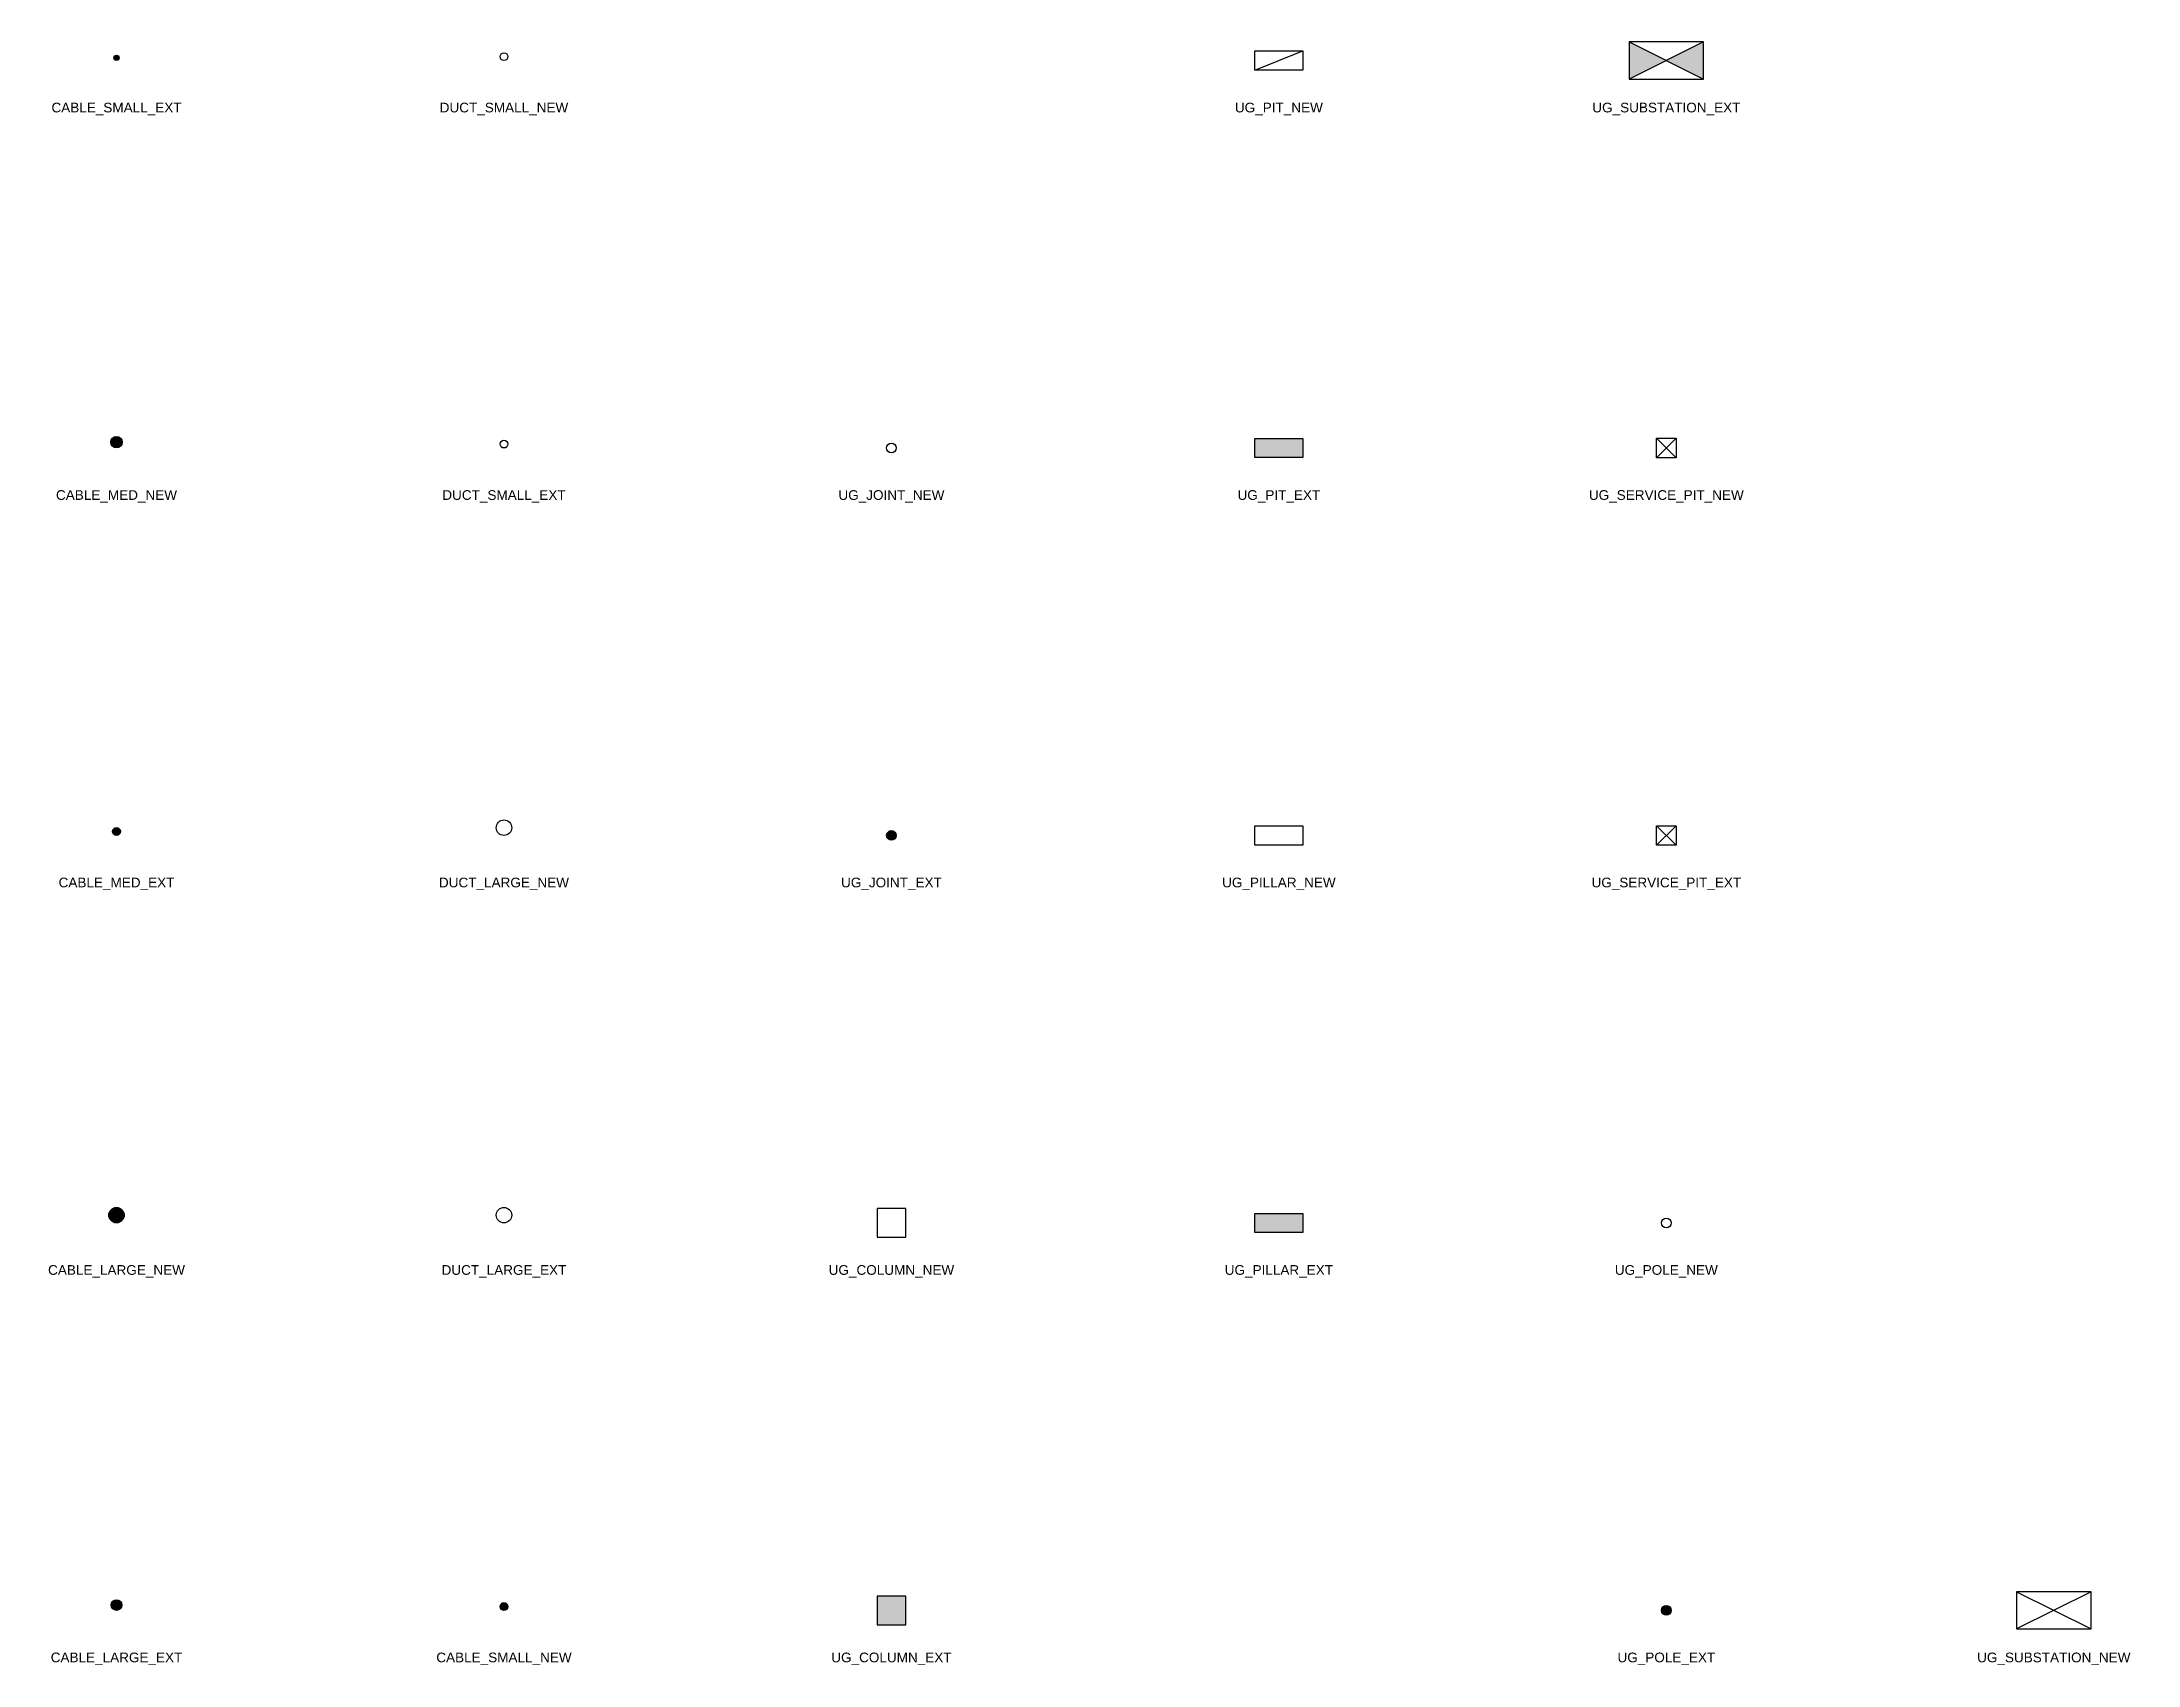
# Model space of a CAD drawing. Header units: metres. Extents: x -8 to 209, y -6 to 162.
import ezdxf
from ezdxf.enums import TextEntityAlignment as Align

# ---------------------------------------------------------------- set-up
doc = ezdxf.new("R2010")
doc.units = ezdxf.units.M
doc.set_wipeout_variables(frame=1)
doc.layers.get('0').update_dxf_attribs({"color": 6})
for name, color, linetype in [('Duct_SP_EXT', 7, 'Continuous'), ('Duct_SP_NEW', 2, 'Continuous'), ('SupportsUG_SP_LV_EXT', 7, 'Continuous'), ('SupportsUG_SP_LV_NEW', 2, 'Continuous')]:
    doc.layers.add(name, color=color, linetype=linetype)
doc.styles.add('COLUMN_LABEL', font='ARIAL.TTF', dxfattribs={"height": 2.5})
doc.styles.add('POLE_LABEL', font='ARIAL.TTF', dxfattribs={"height": 2.5})
doc.styles.get("Standard").update_dxf_attribs({"font": 'ARIAL.TTF'})
doc.styles.add('TOWER_LABEL', font='ARIAL.TTF', dxfattribs={"height": 2.5})

# ---------------------------------------------------------------- blocks, each defined once
blk = doc.blocks.new('CABLE_LARGE_EXT')
h = blk.add_hatch(color=256)
edge = h.paths.add_edge_path()
edge.add_arc((0, 0.55), 0.55, 0, 360)
blk.add_circle((0, 0.55), 0.55)
for tag, flags, p in [('COND_CODE', 9, (1.5, 0)), ('STATE', 9, (1.5, -0.4)), ('XSECT_SIZE', 9, (1.5, -0.6)), ('OWNED_BY', 9, (1.5, -1)), ('OPERATED_BY', 9, (1.5, -1.2)), ('Z', 1, (1.5, -1.6)), ('FB_REFERENCE', 9, (1.5, -0.2)), ('NOTES', 9, (1.5, -0.8)), ('MAINTAINED_BY', 9, (1.5, -1.4))]:
    blk.add_attdef(tag, text='', height=0.2, dxfattribs=dict(flags=flags)).set_placement(p, align=Align.MIDDLE_LEFT)
blk = doc.blocks.new('CABLE_LARGE_NEW')
h = blk.add_hatch(color=256)
edge = h.paths.add_edge_path()
edge.add_arc((0, 0.8), 0.8, 0, 360)
blk.add_circle((0, 0.8), 0.8)
for tag, flags, p in [('COND_CODE', 9, (1.5, 0)), ('STATE', 9, (1.5, -0.4)), ('XSECT_SIZE', 9, (1.5, -0.6)), ('OWNED_BY', 9, (1.5, -1)), ('OPERATED_BY', 9, (1.5, -1.2)), ('Z', 1, (1.5, -1.6)), ('FB_REFERENCE', 9, (1.5, -0.2)), ('NOTES', 9, (1.5, -0.8)), ('MAINTAINED_BY', 9, (1.5, -1.4))]:
    blk.add_attdef(tag, text='', height=0.2, dxfattribs=dict(flags=flags)).set_placement(p, align=Align.MIDDLE_LEFT)
blk = doc.blocks.new('CABLE_MED_EXT')
h = blk.add_hatch(color=256)
edge = h.paths.add_edge_path()
edge.add_arc((0, 0.41), 0.412, 0, 360)
blk.add_circle((0, 0.41), 0.412)
for tag, flags, p in [('COND_CODE', 9, (1.5, 0)), ('STATE', 9, (1.5, -0.4)), ('XSECT_SIZE', 9, (1.5, -0.6)), ('OWNED_BY', 9, (1.5, -1)), ('OPERATED_BY', 9, (1.5, -1.2)), ('Z', 1, (1.5, -1.6)), ('FB_REFERENCE', 9, (1.5, -0.2)), ('NOTES', 9, (1.5, -0.8)), ('MAINTAINED_BY', 9, (1.5, -1.4))]:
    blk.add_attdef(tag, text='', height=0.2, dxfattribs=dict(flags=flags)).set_placement(p, align=Align.MIDDLE_LEFT)
blk = doc.blocks.new('CABLE_MED_NEW')
h = blk.add_hatch(color=256)
edge = h.paths.add_edge_path()
edge.add_arc((0, 0.6), 0.6, 0, 360)
blk.add_circle((0, 0.6), 0.6)
for tag, flags, p in [('COND_CODE', 9, (1.5, 0)), ('STATE', 9, (1.5, -0.4)), ('XSECT_SIZE', 9, (1.5, -0.6)), ('OWNED_BY', 9, (1.5, -1)), ('OPERATED_BY', 9, (1.5, -1.2)), ('Z', 1, (1.5, -1.6)), ('FB_REFERENCE', 9, (1.5, -0.2)), ('NOTES', 9, (1.5, -0.8)), ('MAINTAINED_BY', 9, (1.5, -1.4))]:
    blk.add_attdef(tag, text='', height=0.2, dxfattribs=dict(flags=flags)).set_placement(p, align=Align.MIDDLE_LEFT)
blk = doc.blocks.new('CABLE_SMALL_EXT')
h = blk.add_hatch(color=256)
edge = h.paths.add_edge_path()
edge.add_arc((0, 0.28), 0.275, 0, 360)
blk.add_circle((0, 0.28), 0.275)
for tag, flags, p in [('COND_CODE', 9, (1.5, 0)), ('STATE', 9, (1.5, -0.4)), ('XSECT_SIZE', 9, (1.5, -0.6)), ('OWNED_BY', 9, (1.5, -1)), ('OPERATED_BY', 9, (1.5, -1.2)), ('Z', 1, (1.5, -1.6)), ('FB_REFERENCE', 9, (1.5, -0.2)), ('NOTES', 9, (1.5, -0.8)), ('MAINTAINED_BY', 9, (1.5, -1.4))]:
    blk.add_attdef(tag, text='', height=0.2, dxfattribs=dict(flags=flags)).set_placement(p, align=Align.MIDDLE_LEFT)
blk = doc.blocks.new('CABLE_SMALL_NEW')
h = blk.add_hatch(color=256)
edge = h.paths.add_edge_path()
edge.add_arc((0, 0.4), 0.4, 0, 360)
blk.add_circle((0, 0.4), 0.4)
for tag, flags, p in [('COND_CODE', 9, (1.5, 0)), ('STATE', 9, (1.5, -0.4)), ('XSECT_SIZE', 9, (1.5, -0.6)), ('OWNED_BY', 9, (1.5, -1)), ('OPERATED_BY', 9, (1.5, -1.2)), ('Z', 1, (1.5, -1.6)), ('FB_REFERENCE', 9, (1.5, -0.2)), ('NOTES', 9, (1.5, -0.8)), ('MAINTAINED_BY', 9, (1.5, -1.4))]:
    blk.add_attdef(tag, text='', height=0.2, dxfattribs=dict(flags=flags)).set_placement(p, align=Align.MIDDLE_LEFT)
blk = doc.blocks.new('DUCT_LARGE_EXT')
blk.add_circle((0, 0.8), 0.8)
for tag, flags, p in [('DUCT_CODE', 9, (1.5, 0)), ('XSECT_TYPE', 9, (1.5, -0.2)), ('STATE', 9, (1.5, -0.6)), ('OWNED_BY', 9, (1.5, -1)), ('OPERATED_BY', 9, (1.5, -1.2)), ('Z', 1, (1.5, -1.6)), ('FB_REFERENCE', 9, (1.5, -0.4)), ('NOTES', 9, (1.5, -0.8)), ('MAINTAINED_BY', 9, (1.5, -1.4))]:
    blk.add_attdef(tag, text='', height=0.2, dxfattribs=dict(flags=flags)).set_placement(p, align=Align.MIDDLE_LEFT)
blk = doc.blocks.new('DUCT_LARGE_NEW')
blk.add_circle((0, 0.8), 0.8)
for tag, flags, p in [('DUCT_CODE', 9, (1.5, 0)), ('XSECT_TYPE', 9, (1.5, -0.2)), ('STATE', 9, (1.5, -0.6)), ('OWNED_BY', 9, (1.5, -1)), ('OPERATED_BY', 9, (1.5, -1.2)), ('Z', 1, (1.5, -1.6)), ('FB_REFERENCE', 9, (1.5, -0.4)), ('NOTES', 9, (1.5, -0.8)), ('MAINTAINED_BY', 9, (1.5, -1.4))]:
    blk.add_attdef(tag, text='', height=0.2, dxfattribs=dict(flags=flags)).set_placement(p, align=Align.MIDDLE_LEFT)
blk = doc.blocks.new('DUCT_SMALL_EXT')
blk.add_circle((0, 0.4), 0.4)
for tag, flags, p in [('DUCT_CODE', 9, (1.5, 0)), ('XSECT_TYPE', 9, (1.5, -0.2)), ('STATE', 9, (1.5, -0.6)), ('OWNED_BY', 9, (1.5, -1)), ('OPERATED_BY', 9, (1.5, -1.2)), ('Z', 1, (1.5, -1.6)), ('FB_REFERENCE', 9, (1.5, -0.4)), ('NOTES', 9, (1.5, -0.8)), ('MAINTAINED_BY', 9, (1.5, -1.4))]:
    blk.add_attdef(tag, text='', height=0.2, dxfattribs=dict(flags=flags)).set_placement(p, align=Align.MIDDLE_LEFT)
blk = doc.blocks.new('DUCT_SMALL_NEW')
blk.add_circle((0, 0.4), 0.4)
for tag, flags, p in [('DUCT_CODE', 9, (1.5, 0)), ('XSECT_TYPE', 9, (1.5, -0.2)), ('STATE', 9, (1.5, -0.6)), ('OWNED_BY', 9, (1.5, -1)), ('OPERATED_BY', 9, (1.5, -1.2)), ('Z', 1, (1.5, -1.6)), ('FB_REFERENCE', 9, (1.5, -0.4)), ('NOTES', 9, (1.5, -0.8)), ('MAINTAINED_BY', 9, (1.5, -1.4))]:
    blk.add_attdef(tag, text='', height=0.2, dxfattribs=dict(flags=flags)).set_placement(p, align=Align.MIDDLE_LEFT)
blk = doc.blocks.new('UG_COLUMN_EXT')
blk.add_hatch(color=256).paths.add_polyline_path([(-1.485, 1.485), (-1.485, -1.485), (1.485, -1.485), (1.485, 1.485)])
blk.add_lwpolyline([(-1.485, -1.485), (1.485, -1.485), (1.485, 1.485), (-1.485, 1.485)], close=True)
for tag, height, flags, p in [('ASSET_NUM', 2.5, 8, (2, 2)), ('STREET_CODE', 0.2, 9, (1.5, 0)), ('OWNED_BY', 0.2, 9, (1.5, -0.4)), ('STATE', 0.2, 9, (1.5, -0.6)), ('SUBURB', 0.2, 9, (1.5, -1.4)), ('STREETNAME', 0.2, 9, (1.5, -1.6)), ('COLUMN_TYPE', 0.2, 9, (1.5, -0.2)), ('USAGE', 0.2, 9, (1.5, -0.8)), ('LEGEND', 0.2, 9, (1.5, -1)), ('PARENT', 0.2, 9, (1.5, -1.2)), ('LOCATION', 0.2, 9, (1.5, -1.8)), ('NOTES', 0.2, 9, (1.5, -2)), ('MAINTAINED_BY', 0.2, 9, (1.5, -2.2)), ('Z', 0.2, 1, (1.5, -2.8)), ('OPERATED_BY', 0.2, 9, (1.5, -2.4)), ('LABEL_ALIGNMENT', 0.2, 9, (1.5, -2.6))]:
    blk.add_attdef(tag, text='', height=height, dxfattribs=dict(flags=flags)).set_placement(p, align=Align.MIDDLE_LEFT)
blk = doc.blocks.new('UG_COLUMN_NEW')
for tag, height, flags, p in [('ASSET_NUM', 2.5, 8, (2, 2)), ('STREET_CODE', 0.2, 9, (1.5, 0)), ('OWNED_BY', 0.2, 9, (1.5, -0.4)), ('STATE', 0.2, 9, (1.5, -0.6)), ('SUBURB', 0.2, 9, (1.5, -1.4)), ('STREETNAME', 0.2, 9, (1.5, -1.6)), ('COLUMN_TYPE', 0.2, 9, (1.5, -0.2)), ('USAGE', 0.2, 9, (1.5, -0.8)), ('LEGEND', 0.2, 9, (1.5, -1)), ('PARENT', 0.2, 9, (1.5, -1.2)), ('LOCATION', 0.2, 9, (1.5, -1.8)), ('NOTES', 0.2, 9, (1.5, -2)), ('MAINTAINED_BY', 0.2, 9, (1.5, -2.2)), ('Z', 0.2, 1, (1.5, -2.8)), ('OPERATED_BY', 0.2, 9, (1.5, -2.4)), ('LABEL_ALIGNMENT', 0.2, 9, (1.5, -2.6))]:
    blk.add_attdef(tag, text='', height=height, dxfattribs=dict(flags=flags)).set_placement(p, align=Align.MIDDLE_LEFT)
blk.add_wipeout([(-1.485, -1.485), (1.485, -1.485), (1.485, 1.485), (-1.485, 1.485)])
at = {"lineweight": -3}
blk.add_lwpolyline([(-1.485, -1.485), (1.485, -1.485), (1.485, 1.485), (-1.485, 1.485)], close=True, dxfattribs=at)
blk = doc.blocks.new('UG_JOINT_EXT')
h = blk.add_hatch(color=256)
edge = h.paths.add_edge_path()
edge.add_arc((0, 0), 0.5, 0, 360)
blk.add_circle((0, 0), 0.5)
blk = doc.blocks.new('UG_JOINT_NEW')
blk.add_circle((0, 0), 0.5)
blk = doc.blocks.new('UG_PILLAR_EXT')
blk.add_hatch(color=256).paths.add_polyline_path([(-2.47, 0.99), (2.47, 0.99), (2.47, -0.99), (-2.47, -0.99)])
at = {"lineweight": -3}
blk.add_lwpolyline([(-2.47, 0.99), (2.47, 0.99), (2.47, -0.99), (-2.47, -0.99)], close=True, dxfattribs=at)
for tag, height, flags, p in [('ASSET_NUM', 2.5, 8, (2, 2)), ('STREET_CODE', 0.2, 9, (1.5, 0)), ('OWNED_BY', 0.2, 9, (1.5, -0.2)), ('STATE', 0.2, 9, (1.5, -0.4)), ('SUPPORT_TYPE', 0.2, 9, (1.5, -0.6)), ('SUBURB', 0.2, 9, (1.5, -1.4)), ('STREETNAME', 0.2, 9, (1.5, -1.6)), ('STREET_CODE_NUMBER', 0.2, 9, (1.5, -2.2)), ('USAGE', 0.2, 9, (1.5, -0.8)), ('LEGEND', 0.2, 9, (1.5, -1)), ('PARENT', 0.2, 9, (1.5, -1.2)), ('LOCATION', 0.2, 9, (1.5, -1.8)), ('NOTES', 0.2, 9, (1.5, -2)), ('OPERATED_BY', 0.2, 9, (1.5, -2.4)), ('TYPE', 0.2, 9, (1.5, -2.8)), ('Z', 0.2, 1, (1.5, -3.2)), ('MAINTAINED_BY', 0.2, 9, (1.5, -2.6)), ('LABEL_ALIGNMENT', 0.2, 9, (1.5, -3))]:
    blk.add_attdef(tag, text='', height=height, dxfattribs=dict(flags=flags)).set_placement(p, align=Align.MIDDLE_LEFT)
blk = doc.blocks.new('UG_PILLAR_NEW')
at = {"lineweight": -3}
blk.add_lwpolyline([(-2.47, 0.99), (2.47, 0.99), (2.47, -0.99), (-2.47, -0.99)], close=True, dxfattribs=at)
for tag, height, flags, p in [('ASSET_NUM', 2.5, 8, (2, 2)), ('STREET_CODE', 0.2, 9, (1.5, 0)), ('OWNED_BY', 0.2, 9, (1.5, -0.2)), ('STATE', 0.2, 9, (1.5, -0.4)), ('SUPPORT_TYPE', 0.2, 9, (1.5, -0.6)), ('SUBURB', 0.2, 9, (1.5, -1.4)), ('STREETNAME', 0.2, 9, (1.5, -1.6)), ('STREET_CODE_NUMBER', 0.2, 9, (1.5, -2.2)), ('USAGE', 0.2, 9, (1.5, -0.8)), ('LEGEND', 0.2, 9, (1.5, -1)), ('PARENT', 0.2, 9, (1.5, -1.2)), ('LOCATION', 0.2, 9, (1.5, -1.8)), ('NOTES', 0.2, 9, (1.5, -2)), ('OPERATED_BY', 0.2, 9, (1.5, -2.4)), ('TYPE', 0.2, 9, (1.5, -2.8)), ('Z', 0.2, 1, (1.5, -3.2)), ('MAINTAINED_BY', 0.2, 9, (1.5, -2.6)), ('LABEL_ALIGNMENT', 0.2, 9, (1.5, -3))]:
    blk.add_attdef(tag, text='', height=height, dxfattribs=dict(flags=flags)).set_placement(p, align=Align.MIDDLE_LEFT)
blk = doc.blocks.new('UG_PIT_EXT')
blk.add_hatch(color=256).paths.add_polyline_path([(-2.47, 0.99), (2.47, 0.99), (2.47, -0.99), (-2.47, -0.99)])
at = {"lineweight": -3}
blk.add_lwpolyline([(-2.47, 0.99), (2.47, 0.99), (2.47, -0.99), (-2.47, -0.99)], close=True, dxfattribs=at)
for tag, p, flags in [('Z', (0, 0), 1), ('TYPE', (0, -1.87), 9)]:
    blk.add_attdef(tag, p, '', height=0.2, dxfattribs=dict(flags=flags))
for tag, flags, p in [('ASSET_NUMBER', 8, (0, -0.71)), ('STATE', 9, (0, -0.13)), ('OWNED_BY', 9, (0, -1.16)), ('OPERATED_BY', 9, (0, -1.36)), ('USAGE', 9, (0, -0.33)), ('EQUIPMENT_NUMBER', 9, (0, -0.95)), ('MAINTAINED_BY', 9, (0, -1.58))]:
    blk.add_attdef(tag, text='', height=0.2, dxfattribs=dict(flags=flags)).set_placement(p, align=Align.MIDDLE_LEFT)
at = {"style": 'TOWER_LABEL', "flags": 9}
blk.add_attdef('STREET_CODE', text='', height=0.2, dxfattribs=at).set_placement((0, -0.53), align=Align.MIDDLE_LEFT)
blk = doc.blocks.new('UG_PIT_NEW')
blk.add_wipeout([(-2.47, 0.99), (2.47, 0.99), (2.47, -0.99), (-2.47, -0.99)])
blk.add_line((-2.47, -0.99), (2.47, 0.99))
at = {"lineweight": -3}
blk.add_lwpolyline([(-2.47, 0.99), (2.47, 0.99), (2.47, -0.99), (-2.47, -0.99)], close=True, dxfattribs=at)
for tag, p, flags in [('Z', (0, 0), 1), ('TYPE', (0, -1.87), 9)]:
    blk.add_attdef(tag, p, '', height=0.2, dxfattribs=dict(flags=flags))
for tag, flags, p in [('ASSET_NUMBER', 8, (0, -0.71)), ('STATE', 9, (0, -0.13)), ('OWNED_BY', 9, (0, -1.16)), ('OPERATED_BY', 9, (0, -1.36)), ('USAGE', 9, (0, -0.33)), ('EQUIPMENT_NUMBER', 9, (0, -0.95)), ('MAINTAINED_BY', 9, (0, -1.58))]:
    blk.add_attdef(tag, text='', height=0.2, dxfattribs=dict(flags=flags)).set_placement(p, align=Align.MIDDLE_LEFT)
at = {"style": 'TOWER_LABEL', "flags": 9}
blk.add_attdef('STREET_CODE', text='', height=0.2, dxfattribs=at).set_placement((0, -0.53), align=Align.MIDDLE_LEFT)
blk = doc.blocks.new('UG_POLE_EXT')
h = blk.add_hatch(color=256)
edge = h.paths.add_edge_path()
edge.add_arc((0, 0), 0.5, 0, 360)
blk.add_circle((0, 0), 0.5)
for tag, height, flags, p in [('pNumber', 2.5, 8, (-17.84, 2.07)), ('OWNED_BY', 0.2, 9, (0, -0.4)), ('SPECIAL_USE', 0.2, 9, (0, -0.8)), ('STATE', 0.2, 9, (0, -1)), ('cLV', 0.2, 9, (0, -1.4)), ('cHV', 0.2, 9, (0, -2)), ('PARENT', 0.2, 9, (0, -0.6)), ('USAGE', 0.2, 9, (0, -1.2)), ('hDepth', 0.2, 9, (0, -1.6)), ('hDia', 0.2, 9, (0, -1.8)), ('LBRACKET', 0.2, 9, (0, -2.2)), ('cLinedev', 0.2, 9, (0, -3.4)), ('LExisting', 0.2, 9, (0, -2.4)), ('LANTNUMBER', 0.2, 9, (0, -2.6)), ('LOther', 0.2, 9, (0, -2.8)), ('LRemove', 0.2, 9, (0, -3)), ('LEGEND', 0.2, 9, (0, -3.2)), ('pExisting', 0.2, 9, (0, -3.6)), ('PFNUMBER', 0.2, 9, (0, -3.8)), ('NEWPFNUMBER', 0.2, 9, (0, -4)), ('pFooting', 0.2, 9, (0, -4.2)), ('pNew', 0.2, 9, (0, -4.4)), ('cspan', 0.2, 9, (0, -5.8)), ('SUBURB', 0.2, 9, (0, -6)), ('STREETNAME', 0.2, 9, (0, -6.2)), ('pRelocate', 0.2, 9, (0, -4.8)), ('pRemove', 0.2, 9, (0, -5)), ('pReplace', 0.2, 9, (0, -5.2)), ('pStay', 0.2, 9, (0, -5.4)), ('pType', 0.2, 9, (0, -5.6)), ('LOCATION', 0.2, 9, (0, -6.4)), ('OPERATED_BY', 0.2, 9, (0, -6.89)), ('NOTES', 0.2, 9, (0, -6.6)), ('MAINTAINED_BY', 0.2, 9, (0, -7.22))]:
    blk.add_attdef(tag, text='', height=height, dxfattribs=dict(flags=flags)).set_placement(p, align=Align.MIDDLE_LEFT)
at = {"style": 'POLE_LABEL'}
for tag, height, flags, p in [('ASSET_NUM', 2.5, 8, (2, 2)), ('STREET_CODE', 0.2, 9, (0, -0.2))]:
    blk.add_attdef(tag, text='', height=height, dxfattribs=dict(at, flags=flags)).set_placement(p, align=Align.MIDDLE_LEFT)
at = {"flags": 1}
for tag, p in [('Z', (0, -7.76)), ('LABEL_ALIGNMENT', (0, -7.55))]:
    blk.add_attdef(tag, p, '', height=0.2, dxfattribs=at)
blk = doc.blocks.new('UG_POLE_NEW')
blk.add_circle((0, 0), 0.5)
for tag, height, flags, p in [('pNumber', 2.5, 8, (-17.84, 2.07)), ('OWNED_BY', 0.2, 9, (0, -0.4)), ('SPECIAL_USE', 0.2, 9, (0, -0.8)), ('STATE', 0.2, 9, (0, -1)), ('cLV', 0.2, 9, (0, -1.4)), ('cHV', 0.2, 9, (0, -2)), ('PARENT', 0.2, 9, (0, -0.6)), ('USAGE', 0.2, 9, (0, -1.2)), ('hDepth', 0.2, 9, (0, -1.6)), ('hDia', 0.2, 9, (0, -1.8)), ('LBRACKET', 0.2, 9, (0, -2.2)), ('cLinedev', 0.2, 9, (0, -3.4)), ('LExisting', 0.2, 9, (0, -2.4)), ('LANTNUMBER', 0.2, 9, (0, -2.6)), ('LOther', 0.2, 9, (0, -2.8)), ('LRemove', 0.2, 9, (0, -3)), ('LEGEND', 0.2, 9, (0, -3.2)), ('pExisting', 0.2, 9, (0, -3.6)), ('PFNUMBER', 0.2, 9, (0, -3.8)), ('NEWPFNUMBER', 0.2, 9, (0, -4)), ('pFooting', 0.2, 9, (0, -4.2)), ('pNew', 0.2, 9, (0, -4.4)), ('cspan', 0.2, 9, (0, -5.8)), ('SUBURB', 0.2, 9, (0, -6)), ('STREETNAME', 0.2, 9, (0, -6.2)), ('pRelocate', 0.2, 9, (0, -4.8)), ('pRemove', 0.2, 9, (0, -5)), ('pReplace', 0.2, 9, (0, -5.2)), ('pStay', 0.2, 9, (0, -5.4)), ('pType', 0.2, 9, (0, -5.6)), ('LOCATION', 0.2, 9, (0, -6.4)), ('OPERATED_BY', 0.2, 9, (0, -6.89)), ('NOTES', 0.2, 9, (0, -6.6)), ('MAINTAINED_BY', 0.2, 9, (0, -7.22))]:
    blk.add_attdef(tag, text='', height=height, dxfattribs=dict(flags=flags)).set_placement(p, align=Align.MIDDLE_LEFT)
at = {"style": 'POLE_LABEL'}
for tag, height, flags, p in [('ASSET_NUM', 2.5, 8, (2, 2)), ('STREET_CODE', 0.2, 9, (0, -0.2))]:
    blk.add_attdef(tag, text='', height=height, dxfattribs=dict(at, flags=flags)).set_placement(p, align=Align.MIDDLE_LEFT)
at = {"flags": 1}
for tag, p in [('Z', (0, -7.76)), ('LABEL_ALIGNMENT', (0, -7.55))]:
    blk.add_attdef(tag, p, '', height=0.2, dxfattribs=at)
blk = doc.blocks.new('UG_SERVICE_PIT_EXT')
for points in [[(1, -1), (-1, -1), (-1, 1), (1, 1), (1, -1), (-1, 1)], [(1, 1), (-1, -1)]]:
    blk.add_lwpolyline(points)
for tag, flags, p in [('STATE', 9, (1.5, 0)), ('ASSET_NUMBER', 9, (1.5, -0.6)), ('STREET_CODE', 9, (1.5, -0.4)), ('OWNED_BY', 9, (1.5, -1)), ('OPERATED_BY', 9, (1.5, -1.2)), ('TYPE', 9, (1.5, -1.6)), ('Z', 1, (1.5, -2)), ('USAGE', 9, (1.5, -0.2)), ('EQUIPMENT_NUMBER', 9, (1.5, -0.8)), ('MAINTAINED_BY', 9, (1.5, -1.4)), ('LABEL_ALIGNMENT', 9, (1.5, -1.8))]:
    blk.add_attdef(tag, text='', height=0.2, dxfattribs=dict(flags=flags)).set_placement(p, align=Align.MIDDLE_LEFT)
blk = doc.blocks.new('UG_SERVICE_PIT_NEW')
for points in [[(1, -1), (-1, -1), (-1, 1), (1, 1), (1, -1), (-1, 1)], [(1, 1), (-1, -1)]]:
    blk.add_lwpolyline(points)
for tag, flags, p in [('STATE', 9, (1.5, 0)), ('ASSET_NUMBER', 9, (1.5, -0.6)), ('STREET_CODE', 9, (1.5, -0.4)), ('OWNED_BY', 9, (1.5, -1)), ('OPERATED_BY', 9, (1.5, -1.2)), ('TYPE', 9, (1.5, -1.6)), ('Z', 1, (1.5, -2)), ('USAGE', 9, (1.5, -0.2)), ('EQUIPMENT_NUMBER', 9, (1.5, -0.8)), ('MAINTAINED_BY', 9, (1.5, -1.4)), ('LABEL_ALIGNMENT', 9, (1.5, -1.8))]:
    blk.add_attdef(tag, text='', height=0.2, dxfattribs=dict(flags=flags)).set_placement(p, align=Align.MIDDLE_LEFT)
blk = doc.blocks.new('UG_SUBSTATION_EXT')
h = blk.add_hatch(color=256)
h.paths.add_polyline_path([(3.84, -1.92), (3.84, 1.92), (0, 0)])
h.paths.add_polyline_path([(-3.84, 1.92), (-3.84, -1.92), (0, 0)])
for p, q in [((-3.84, 1.92), (3.84, -1.92)), ((3.84, 1.92), (-3.84, -1.92))]:
    blk.add_line(p, q)
blk.add_lwpolyline([(-3.84, -1.92), (3.84, -1.92), (3.84, 1.92), (-3.84, 1.92)], close=True)
at = {"style": 'COLUMN_LABEL', "flags": 8}
blk.add_attdef('ASSET_NUM', text='', height=2.5, dxfattribs=at).set_placement((2, 3.2), align=Align.MIDDLE_LEFT)
for tag, p, flags in [('Z', (1, 0), 1), ('SUBSTATION_TYPE', (1, -2.34), 9), ('CONSTRUCTED_VOLTAGE', (1, -1.93), 9), ('SECONDARY_VOLTAGE', (1, -2.59), 9)]:
    blk.add_attdef(tag, p, '', height=0.2, dxfattribs=dict(flags=flags))
at = {"flags": 9}
for tag, p in [('STATE', (1, -0.1)), ('STREET_CODE', (1, -0.6)), ('OWNED_BY', (1, -0.81)), ('OPERATED_BY', (1, -1.01)), ('ORIENTATION', (1, -1.42)), ('OPERATING_VOLTAGE', (1, -1.63)), ('USAGE', (1, -0.35)), ('MAINTAINED_BY', (1, -1.22)), ('NO_PHASES', (1, -2.03))]:
    blk.add_attdef(tag, text='', height=0.2, dxfattribs=at).set_placement(p, align=Align.MIDDLE_LEFT)
blk = doc.blocks.new('UG_SUBSTATION_NEW')
for p, q in [((-3.84, 1.92), (3.84, -1.92)), ((3.84, 1.92), (-3.84, -1.92))]:
    blk.add_line(p, q)
blk.add_lwpolyline([(-3.84, -1.92), (3.84, -1.92), (3.84, 1.92), (-3.84, 1.92)], close=True)
for tag, height, flags, p in [('ASSET_NUM', 2.5, 8, (2, 2)), ('STATE', 0.2, 9, (1.5, 0)), ('STREET_CODE', 0.2, 9, (1.5, -0.4)), ('OWNED_BY', 0.2, 9, (1.5, -0.6)), ('OPERATED_BY', 0.2, 9, (1.5, -0.8)), ('ORIENTATION', 0.2, 9, (1.5, -1.2)), ('OPERATING_VOLTAGE', 0.2, 9, (1.5, -1.4)), ('CONSTRUCTED_VOLTAGE', 0.2, 9, (1.5, -1.6)), ('SUBSTATION_TYPE', 0.2, 9, (1.5, -2)), ('SECONDARY_VOLTAGE', 0.2, 9, (1.5, -2.2)), ('USAGE', 0.2, 9, (1.5, -0.2)), ('MAINTAINED_BY', 0.2, 9, (1.5, -1)), ('NO_PHASES', 0.2, 9, (1.5, -1.8)), ('Z', 0.2, 1, (1.5, -2.4))]:
    blk.add_attdef(tag, text='', height=height, dxfattribs=dict(flags=flags)).set_placement(p, align=Align.MIDDLE_LEFT)

msp = doc.modelspace()

# ---------------------------------------------------------------- block references
msp.add_blockref('UG_SUBSTATION_EXT', (160, 160))
at = {"layer": 'Duct_SP_EXT'}
for name, p in [('CABLE_SMALL_EXT', (0, 160)), ('DUCT_SMALL_EXT', (40, 120)), ('CABLE_MED_EXT', (0, 80)), ('DUCT_LARGE_EXT', (40, 40)), ('CABLE_LARGE_EXT', (0, 0))]:
    msp.add_blockref(name, p, dxfattribs=at)
at = {"layer": 'Duct_SP_NEW'}
for name, p in [('DUCT_SMALL_NEW', (40, 160)), ('CABLE_MED_NEW', (0, 120)), ('DUCT_LARGE_NEW', (40, 80)), ('CABLE_LARGE_NEW', (0, 40)), ('CABLE_SMALL_NEW', (40, 0))]:
    msp.add_blockref(name, p, dxfattribs=at)
at = {"layer": 'SupportsUG_SP_LV_EXT'}
for name, p in [('UG_PIT_EXT', (120, 120)), ('UG_JOINT_EXT', (80, 80)), ('UG_SERVICE_PIT_EXT', (160, 80)), ('UG_PILLAR_EXT', (120, 40)), ('UG_COLUMN_EXT', (80, 0)), ('UG_POLE_EXT', (160, 0))]:
    msp.add_blockref(name, p, dxfattribs=at)
at = {"layer": 'SupportsUG_SP_LV_NEW'}
for name, p in [('UG_PIT_NEW', (120, 160)), ('UG_JOINT_NEW', (80, 120)), ('UG_SERVICE_PIT_NEW', (160, 120)), ('UG_PILLAR_NEW', (120, 80)), ('UG_COLUMN_NEW', (80, 40)), ('UG_POLE_NEW', (160, 40)), ('UG_SUBSTATION_NEW', (200, 0))]:
    msp.add_blockref(name, p, dxfattribs=at)

# ---------------------------------------------------------------- texts
at = {"char_height": 1, "attachment_point": 5, "bg_fill": 3, "box_fill_scale": 1.2, "bg_fill_color": 256, "bg_fill_transparency": 0}
for s, insert, width in [('CABLE_SMALL_EXT', (0, 155), 15), ('DUCT_SMALL_NEW', (40, 155), 14), ('UG_PIT_NEW', (120, 155), 10), ('UG_SUBSTATION_EXT', (160, 155), 17), ('CABLE_MED_NEW', (0, 115), 13), ('DUCT_SMALL_EXT', (40, 115), 14), ('UG_JOINT_NEW', (80, 115), 12), ('UG_PIT_EXT', (120, 115), 10), ('UG_SERVICE_PIT_NEW', (160, 115), 18), ('CABLE_MED_EXT', (0, 75), 13), ('DUCT_LARGE_NEW', (40, 75), 14), ('UG_JOINT_EXT', (80, 75), 12), ('UG_PILLAR_NEW', (120, 75), 13), ('UG_SERVICE_PIT_EXT', (160, 75), 18), ('CABLE_LARGE_NEW', (0, 35), 15), ('DUCT_LARGE_EXT', (40, 35), 14), ('UG_COLUMN_NEW', (80, 35), 13), ('UG_PILLAR_EXT', (120, 35), 13), ('UG_POLE_NEW', (160, 35), 11), ('CABLE_LARGE_EXT', (0, -5), 15), ('CABLE_SMALL_NEW', (40, -5), 15), ('UG_COLUMN_EXT', (80, -5), 13), ('UG_POLE_EXT', (160, -5), 11), ('UG_SUBSTATION_NEW', (200, -5), 17)]:
    msp.add_mtext(s, dxfattribs=dict(at, insert=insert, width=width))

doc.saveas('drawing.dxf')
